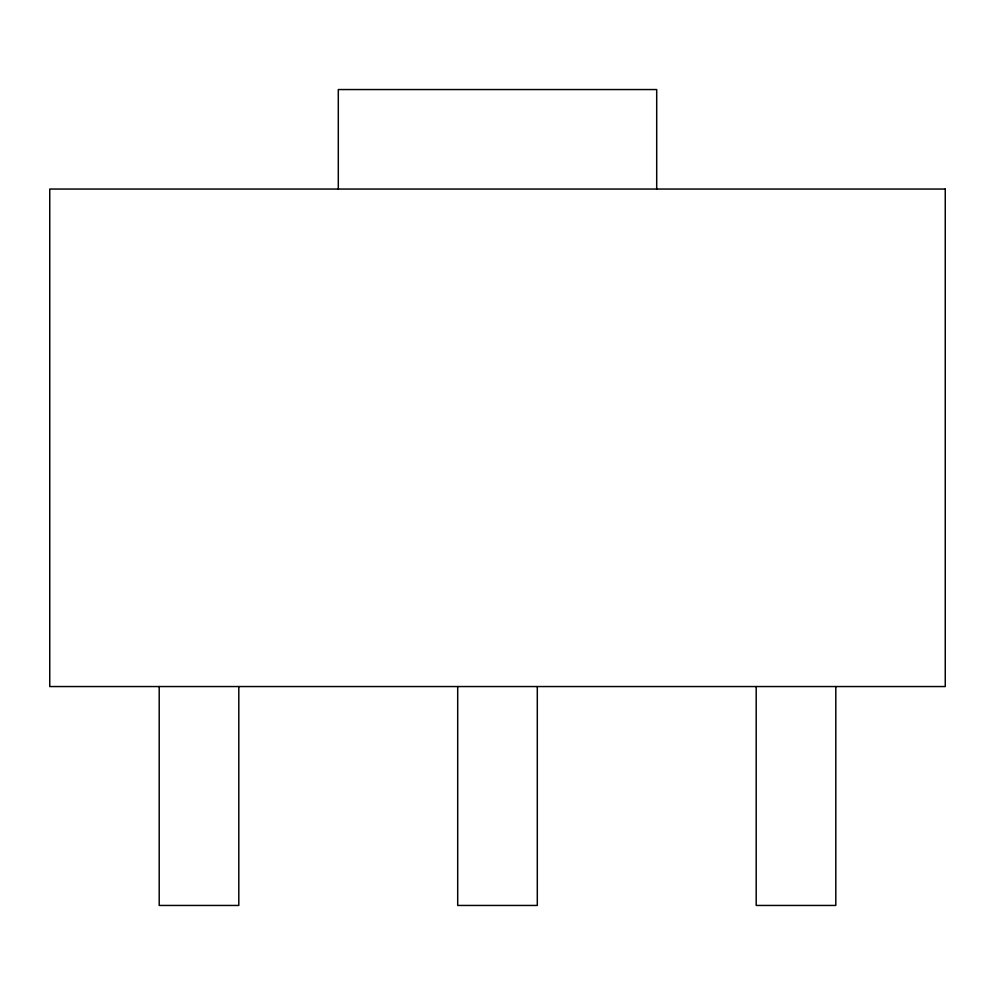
<?xml version="1.0" encoding="UTF-8"?>
<svg xmlns="http://www.w3.org/2000/svg" width="995" height="995" viewBox="0 0 995 995"><rect width="100%" height="100%" fill="white"/><g stroke="black" fill="none" stroke-linecap="round" stroke-linejoin="round"><path stroke-width="1.49" d="M835.8 686.55L835.8 905.45L756.2 905.45L756.2 686.55M656.7 189.05L656.7 89.55L338.3 89.55L338.3 189.05M537.3 686.55L537.3 905.45L457.7 905.45L457.7 686.55M238.8 686.55L238.8 905.45L159.2 905.45L159.2 686.55M945.25 189.05L49.75 189.05L49.75 686.55L945.25 686.55L945.25 189.05"/></g></svg>
